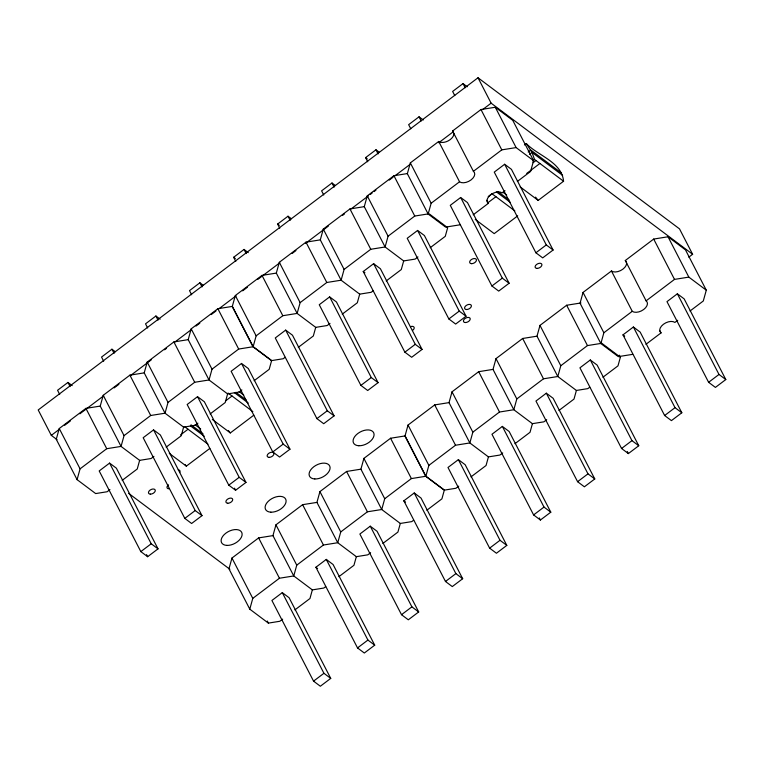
<?xml version="1.0" encoding="UTF-8"?>
<svg xmlns="http://www.w3.org/2000/svg" width="764" height="764" viewBox="0 0 764 764"><rect width="100%" height="100%" fill="white"/><g stroke="black" fill="none" stroke-linecap="round" stroke-linejoin="round"><path stroke-width="1.15" d="M254.126 380.711L269.195 369.327L271.583 360.694L252.999 346.76L232.18 306.431L217.855 308.713L191.191 328.854L188.202 339.646L173.877 341.938L147.213 362.079L144.215 372.87L129.899 375.153L103.226 395.294L100.237 406.085L85.912 408.377L59.248 428.518L56.259 439.31L77.078 479.639L95.662 493.573L107.122 491.749L109.94 489.609M77.078 479.639L80.067 468.848L106.731 448.707L121.056 446.415L139.64 460.358L151.1 458.524L153.927 456.394M197.905 423.17L195.078 425.309L183.618 427.133L165.034 413.2L150.709 415.492L124.045 435.633L121.056 446.415L100.237 406.085M139.64 460.358L137.253 468.991L122.183 480.365M241.882 389.955L239.065 392.085L227.605 393.918L209.021 379.975L194.696 382.267L168.023 402.408L165.034 413.2L144.215 372.87M183.618 427.133L181.23 435.767L166.16 447.15M252.999 346.76L238.674 349.053L212.01 369.193L209.021 379.975L188.202 339.646M407.374 173.571L393.938 175.72L367.274 195.861L364.275 206.652L349.96 208.944L323.287 229.085L320.297 239.867L305.972 242.159L279.309 262.3L276.32 273.092L261.995 275.384L235.331 295.525L232.332 306.307L253.151 346.646L271.736 360.579L283.196 358.746L285.087 357.323M227.605 393.918L225.208 402.552L210.148 413.926M253.151 346.646L256.141 335.854L282.814 315.713L297.139 313.421L315.723 327.364L327.183 325.531L330 323.392M373.042 290.883L371.161 292.306L359.701 294.14L341.116 280.207L326.791 282.489L300.128 302.63L297.139 313.421L276.32 273.092M426.837 510.237L441.907 498.854L444.295 490.23L425.71 476.287L404.891 435.957L390.566 438.249L363.903 458.39L360.914 469.172L346.589 471.464L319.925 491.605L316.936 502.397L302.611 504.679L275.947 524.83L272.949 535.612L258.624 537.904L231.96 558.045L228.971 568.836L249.79 609.166L268.374 623.109L279.834 621.275L282.661 619.136M315.723 327.364L313.326 335.988L298.266 347.372M249.79 609.166L252.779 598.374L279.443 578.233L293.768 575.951L312.352 589.884L323.812 588.051L325.693 586.628M417.965 256.952L415.138 259.091L403.678 260.925L385.094 246.982L370.769 249.274L344.106 269.415L341.116 280.207L320.297 239.867M359.701 294.14L357.313 302.773L342.243 314.147M370.616 552.697L367.799 554.836L356.339 556.669L337.755 542.726L323.43 545.019L296.757 565.159L293.768 575.951L272.949 535.612M430.208 247.708L445.269 236.334L447.666 227.701L429.082 213.767L414.757 216.05L388.083 236.191L385.094 246.982L364.275 206.652M453.921 133.385A8.901 5.31 -27.3 0 1 448.239 140.862A8.901 5.31 -27.3 0 1 438.727 141.455L410.335 162.904L407.346 173.686L428.155 214.025L445.613 227.109L459.938 224.817M312.352 589.884L309.964 598.518L294.894 609.892M403.678 260.925L401.291 269.549L386.221 280.932M428.155 214.025L431.154 203.234L459.546 181.784A8.901 5.31 -27.3 0 0 471.006 179.951A8.901 5.31 -27.3 0 0 473.403 171.317L501.795 149.868L516.12 147.586L533.578 160.669L530.579 171.461L517.333 181.469M413.658 520.188L411.777 521.611L400.317 523.445L381.733 509.512L367.408 511.794L340.744 531.935L337.755 542.726L316.936 502.397M356.339 556.669L353.942 565.293L338.882 576.677M425.71 476.287L411.385 478.579L384.722 498.72L381.733 509.512L360.914 469.172M580.974 302.955L566.649 305.247L539.986 325.388L536.996 336.179L522.671 338.471L496.008 358.612L493.009 369.394L478.684 371.686L452.021 391.827L449.031 402.618L434.706 404.91L408.043 425.051L405.054 435.833L425.863 476.173L444.457 490.106L455.917 488.272L458.734 486.143M400.317 523.445L397.92 532.078L382.859 543.452M425.863 476.173L428.862 465.381L455.525 445.24L469.85 442.948L488.435 456.891L499.895 455.058L502.722 452.928M546.699 419.703L543.872 421.833L532.413 423.667L513.828 409.733L499.503 412.016L472.84 432.157L469.85 442.948L449.031 402.618M488.435 456.891L486.038 465.524L470.977 476.898M589.741 387.195L587.86 388.618L576.4 390.452L557.806 376.509L543.49 378.801L516.817 398.942L513.828 409.733L493.009 369.394M532.413 423.667L530.025 432.3L514.955 443.683M602.92 377.244L617.981 365.861L620.378 357.227L601.793 343.294L587.468 345.576L560.805 365.727L557.806 376.509L536.996 336.179M690.045 310.996L703.3 300.987L706.289 290.196L685.47 249.866L668.022 236.773L653.697 239.065L625.296 260.514A8.901 5.31 -27.3 0 1 622.908 269.148A8.901 5.31 -27.3 0 1 611.448 270.981L583.047 292.431L580.057 303.212L600.876 343.552L618.324 356.635L632.649 354.353M576.4 390.452L574.003 399.085L558.942 410.459M600.876 343.552L603.866 332.76L632.258 311.311A8.901 5.31 -27.3 0 0 643.718 309.477A8.901 5.31 -27.3 0 0 646.115 300.844L674.507 279.395L688.832 277.112L706.289 290.196M423.285 120.005L419.035 116.816L408.644 124.666L410.784 128.801M467.272 86.781L463.022 83.601L452.632 91.441L454.761 95.586M72.198 385.619L67.948 382.439L57.558 390.28L59.697 394.415M115.335 351.765L111.936 349.215L101.545 357.065L103.675 361.2M160.163 319.18L155.913 316L145.523 323.841L147.662 327.976M203.291 285.325L199.891 282.776L189.501 290.626L191.64 294.761M235.78 261.422L233.641 257.287L244.031 249.436L248.281 252.626M279.758 228.207L277.618 224.062L288.009 216.222L291.409 218.771M335.396 185.547L331.996 182.997L321.606 190.847L323.735 194.982M367.723 161.767L365.584 157.623L375.974 149.782L379.374 152.332M688.813 257.162L692.623 254.278L679.511 228.875L478.006 77.766L38.2 409.953L51.312 435.365L57.042 439.663M473.403 171.317L452.584 130.988L480.976 109.538L495.301 107.246L512.759 120.34L533.578 160.669M51.312 435.365L58.933 429.607M64.644 425.3L70.355 420.983M79.876 413.792L103.675 395.819M114.142 387.911L118.907 384.311M130.329 375.687L151.272 359.863M164.594 349.797L166.504 348.355M175.071 341.89L191.248 329.666M196.014 326.066L199.824 323.191M211.246 314.567L216.002 310.967M218.857 308.809L235.99 295.869M242.656 290.836L247.421 287.245M257.888 279.328L279.786 262.797M292.163 253.447L295.964 250.573M305.485 243.382L328.339 226.125M342.616 215.333L344.516 213.901M351.182 208.868L368.315 195.928M370.225 194.486L372.125 193.044M374.026 191.611L375.936 190.169M389.258 180.103L393.068 177.229M394.969 175.787L410.201 164.289M438.765 142.715L453.042 131.933M482.552 109.644L491.118 103.169L692.623 254.278M524.41 144.959L526.291 143.546C537.894 155.732 561.798 161.911 563.574 181.23L538.19 200.397L520.198 186.913M460.673 197.484L450.282 205.335L491.921 285.994L498.72 291.094L509.101 283.243L467.472 202.584L460.673 197.484L502.301 278.144L509.101 283.243M504.651 164.26L494.26 172.11L535.898 252.779L542.698 257.879L553.088 250.029L511.45 169.36L504.651 164.26L546.289 244.929L553.088 250.029M109.586 463.099L99.196 470.949L140.834 551.608L147.633 556.708L158.024 548.867L116.386 468.198L109.586 463.099L151.224 543.767L158.024 548.867M153.564 429.884L143.174 437.724L184.812 518.393L191.611 523.493L202.002 515.643L160.364 434.983L153.564 429.884L195.202 510.543L202.002 515.643M197.551 396.659L187.161 404.509L228.789 485.169L235.589 490.268L245.979 482.428L204.351 401.759L197.551 396.659L239.18 477.328L245.979 482.428M241.529 363.444L231.139 371.285L272.777 451.954L279.576 457.053L289.967 449.203L248.329 368.544L241.529 363.444L283.167 444.104L289.967 449.203M285.669 330.105L275.279 337.955L316.907 418.615L323.707 423.714L334.097 415.864L292.469 335.205L285.669 330.105L327.298 410.765L334.097 415.864M329.647 296.881L319.257 304.731L360.894 385.4L367.694 390.499L378.084 382.649L336.447 301.981L329.647 296.881L371.285 377.55L378.084 382.649M363.234 271.516L373.625 263.666L380.424 268.766L422.062 349.425L411.672 357.275L404.872 352.175L363.234 271.516L364.934 272.786M417.612 230.441L407.222 238.292L448.85 318.96L455.65 324.06L466.04 316.21L424.412 235.541L417.612 230.441L459.24 311.11L466.04 316.21M528.191 151.998L530.789 150.03L561.387 172.979M529.423 154.376L532.021 152.418L562.619 175.367M532.613 160.841L534.494 159.418L532.021 152.418L526.291 143.546M488.215 196.587L491.978 193.741L514.85 210.902M533.138 162.656L535.956 160.526M180.533 434.917L188.049 429.234M225.447 400.985L232.027 396.01M487.451 203.09L495.912 196.692M526.73 173.418L539.9 163.477M473.193 214.808L488.33 203.367A8.901 5.31 -27.3 0 1 490.727 194.744A8.901 5.31 -27.3 0 1 502.187 192.91L505.023 190.761M169.293 453.377L186.34 466.155L209.842 448.411M212.325 419.446L230.317 432.94L253.82 415.186M517.706 215.868L494.203 233.622L475.265 219.421M491.921 285.994L502.301 278.144M535.898 252.779L546.289 244.929M140.834 551.608L151.224 543.767M184.812 518.393L195.202 510.543M228.789 485.169L239.18 477.328M272.777 451.954L283.167 444.104M316.907 418.615L327.298 410.765M360.894 385.4L371.285 377.55M404.872 352.175L415.263 344.325L422.062 349.425M448.85 318.96L459.24 311.11M622.994 334.861L633.385 327.011L640.184 332.111L681.822 412.77L671.432 420.62L664.632 415.521L622.994 334.861L624.694 336.131M677.362 293.787L666.982 301.637L708.61 382.306L715.41 387.405L725.8 379.555L684.162 298.886L677.362 293.787L719 374.456L725.8 379.555M282.298 592.625L271.908 600.475L313.546 681.135L320.345 686.234L330.736 678.394L289.098 597.725L282.298 592.625L323.936 673.294L330.736 678.394M315.895 567.251L326.285 559.41L333.085 564.51L374.713 645.169L364.323 653.019L357.523 647.92L315.895 567.251L317.595 568.531M370.263 526.186L359.873 534.036L401.511 614.695L408.31 619.795L418.691 611.954L377.063 531.286L370.263 526.186L411.892 606.855L418.691 611.954M403.85 500.812L414.241 492.971L421.04 498.071L462.678 578.73L452.288 586.58L445.488 581.48L403.85 500.812L405.55 502.091M458.381 459.632L447.99 467.482L489.629 548.141L496.428 553.241L506.809 545.391L465.18 464.732L458.381 459.632L500.009 540.291L506.809 545.391M502.359 426.407L491.968 434.258L533.606 514.926L540.406 520.026L550.796 512.176L509.158 431.507L502.359 426.407L543.997 507.076L550.796 512.176M546.336 393.193L535.956 401.043L577.584 481.702L584.384 486.802L594.774 478.952L553.146 398.292L546.336 393.193L587.974 473.852L594.774 478.952M590.324 359.968L579.933 367.818L621.571 448.487L628.371 453.587L638.752 445.737L597.123 365.068L590.324 359.968L631.952 440.637L638.752 445.737M645.905 344.335L661.051 332.903A8.901 5.31 -27.3 0 1 663.438 324.27A8.901 5.31 -27.3 0 1 674.899 322.437L677.735 320.288M664.632 415.521L675.023 407.67L681.822 412.77M708.61 382.306L719 374.456M313.546 681.135L323.936 673.294M357.523 647.92L367.914 640.07L374.713 645.169M401.511 614.695L411.892 606.855M445.488 581.48L455.879 573.63L462.678 578.73M489.629 548.141L500.009 540.291M533.606 514.926L543.997 507.076M577.584 481.702L587.974 473.852M621.571 448.487L631.952 440.637M534.494 159.418L563.574 181.23M502.951 192.242L506.704 195.049M497.937 191.602L509.063 199.948M496.39 191.898L510.295 202.326M365.584 157.623L367.283 158.902M277.618 224.062L279.318 225.342M233.641 257.287L235.341 258.557M239.065 391.56L243.754 395.074M235.904 392.304L246.103 399.954M234.357 392.601L248.262 403.039M228.092 393.059L252.865 411.634M195.087 424.774L200.712 428.996M191 424.832L203.052 433.876M190.379 425.825L204.284 436.254M184.898 426.875L207.932 444.142M128.667 493.372L229.897 569.295M535.574 197.112L538.19 200.397M228.36 430.476L230.317 432.94M185.031 464.512L186.34 466.155M668.022 236.773L688.832 277.112M653.697 239.065L674.507 279.395M625.296 260.514L646.115 300.844M659.981 330.831L661.051 332.903M611.448 270.981L632.258 311.311M633.385 327.011L675.023 407.67M495.301 107.246L516.12 147.586M478.006 77.766L491.118 103.169M619.308 355.164L620.378 357.227M583.047 292.431L603.866 332.76M480.976 109.538L501.795 149.868M463.022 83.601L465.152 87.736M566.649 305.247L587.468 345.576M627.282 451.486L628.371 453.587M486.735 200.273L488.33 203.367M539.986 325.388L560.805 365.727M438.727 141.455L459.546 181.784M419.035 116.816L421.174 120.951M522.671 338.471L543.49 378.801M410.335 162.904L431.154 203.234M496.008 358.612L516.817 398.942M393.938 175.72L414.757 216.05M375.974 149.782L378.113 153.917M478.684 371.686L499.503 412.016M539.327 517.925L540.406 520.026M367.274 195.861L388.083 236.191M452.021 391.827L472.84 432.157M349.96 208.944L370.769 249.274M331.996 182.997L334.126 187.132M373.625 263.666L415.263 344.325M434.706 404.91L455.525 445.24M323.287 229.085L344.106 269.415M408.043 425.051L428.862 465.381M305.972 242.159L326.791 282.489M288.009 216.222L290.148 220.357M390.566 438.249L411.385 478.579M414.241 492.971L455.879 573.63M279.309 262.3L300.128 302.63M363.903 458.39L384.722 498.72M261.995 275.384L282.814 315.713M244.031 249.436L246.17 253.572M346.589 471.464L367.408 511.794M235.331 295.525L256.141 335.854M319.925 491.605L340.744 531.935M217.855 308.713L238.674 349.053M199.891 282.776L202.03 286.911M302.611 504.679L323.43 545.019M326.285 559.41L367.914 640.07M191.191 328.854L212.01 369.193M275.947 524.83L296.757 565.159M173.877 341.938L194.696 382.267M155.913 316L158.052 320.135M234.51 488.177L235.589 490.268M258.624 537.904L279.443 578.233M147.213 362.079L168.023 402.408M267.304 621.036L268.374 623.109M231.96 558.045L252.779 598.374M129.899 375.153L150.709 415.492M111.936 349.215L114.065 353.35M103.226 395.294L124.045 435.633M85.912 408.377L106.731 448.707M67.948 382.439L70.087 386.574M146.545 554.616L147.633 556.708M59.248 428.518L80.067 468.848M410.602 326.629A3.677 2.187 -27.3 0 1 414.031 327.202A3.677 2.187 -27.3 0 1 412.656 330.325M178.184 469.86A3.677 2.187 -27.3 0 1 179.693 472.563M168.834 488.826A3.677 2.187 -27.3 0 1 168.5 484.853M452.584 130.988A8.901 5.31 -27.3 0 1 453.52 132.048M466.46 309.525A3.677 2.187 -27.3 0 0 471.407 305.791A3.677 2.187 -27.3 0 0 466.126 305.552A3.677 2.187 -27.3 0 0 466.46 309.525M226.889 545.4A11.307 6.742 -27.3 0 0 242.121 533.893A11.307 6.742 -27.3 0 0 225.867 533.167A11.307 6.742 -27.3 0 0 226.889 545.4M270.867 512.176A11.307 6.742 -27.3 0 0 286.099 500.668A11.307 6.742 -27.3 0 0 269.845 499.952A11.307 6.742 -27.3 0 0 270.867 512.176M314.844 478.961A11.307 6.742 -27.3 0 0 330.086 467.453A11.307 6.742 -27.3 0 0 313.832 466.728A11.307 6.742 -27.3 0 0 314.844 478.961M358.832 445.737A11.307 6.742 -27.3 0 0 374.064 434.229A11.307 6.742 -27.3 0 0 357.81 433.513A11.307 6.742 -27.3 0 0 358.832 445.737M269.014 457.359A3.677 2.187 -27.3 0 0 273.961 453.625A3.677 2.187 -27.3 0 0 268.689 453.386A3.677 2.187 -27.3 0 0 269.014 457.359M227.767 503.237A3.677 2.187 -27.3 0 0 232.714 499.503A3.677 2.187 -27.3 0 0 227.433 499.264A3.677 2.187 -27.3 0 0 227.767 503.237M465.286 322.542A3.677 2.187 -27.3 0 0 470.232 318.798A3.677 2.187 -27.3 0 0 464.961 318.569A3.677 2.187 -27.3 0 0 465.286 322.542M536.968 268.393A3.677 2.187 -27.3 0 0 541.924 264.659A3.677 2.187 -27.3 0 0 536.643 264.42A3.677 2.187 -27.3 0 0 536.968 268.393M150.336 494.136A3.677 2.187 -27.3 0 0 155.283 490.402A3.677 2.187 -27.3 0 0 150.002 490.163A3.677 2.187 -27.3 0 0 150.336 494.136M471.522 263.666A3.677 2.187 -27.3 0 0 476.469 259.932A3.677 2.187 -27.3 0 0 471.187 259.693A3.677 2.187 -27.3 0 0 471.522 263.666"/></g></svg>
